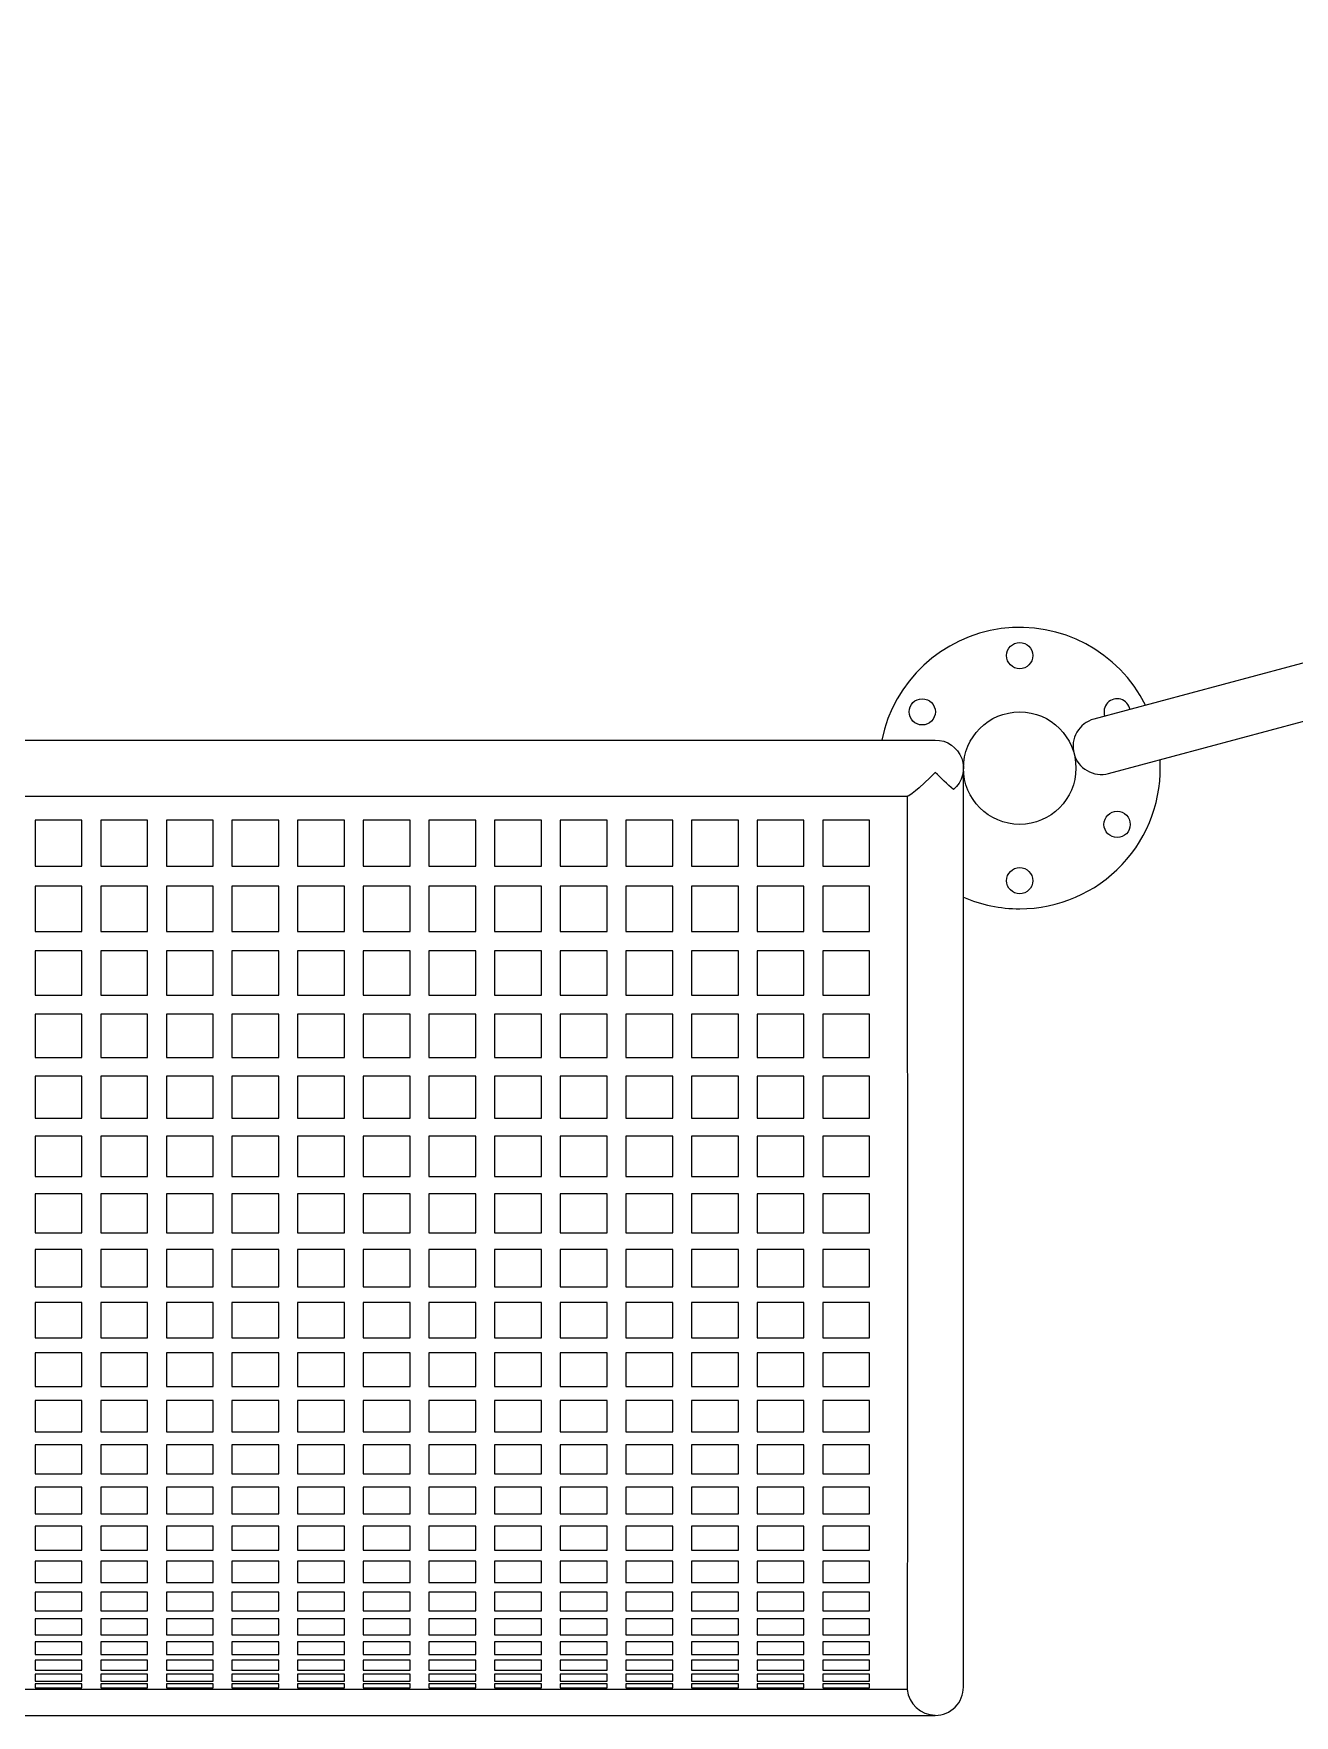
# Model space of a CAD drawing. Header units: metres. Extents: x -0.07 to 7.07, y -3.46 to 3.46.
# Drawn here: x 3.573 to 4.245, y -3.404 to -2.507 of the extents above; entities that cross this region are included whole.
import ezdxf

# ---------------------------------------------------------------- set-up
doc = ezdxf.new("R2010")
doc.units = ezdxf.units.M

msp = doc.modelspace()

# ---------------------------------------------------------------- linework, layer by layer
for p, q in [((4.06846, -3.38896), (4.06846, -2.89896)), ((2.95817, -2.91396), (4.03869, -2.91396))]:
    msp.add_line(p, q)
msp.add_lwpolyline([(4.14581, -2.9018), (5.50776, -2.53686, 1), (5.5, -2.50788), (4.13804, -2.87282, 0.414214), (4.12744, -2.89119, 0.414214)], format="xyb", close=True)
at = {"flags": 128}
msp.add_lwpolyline([(2.95817, -2.91387), (2.9577, -2.91377), (2.95623, -2.91283), (2.95472, -2.91166), (2.95304, -2.91024), (2.95044, -2.90793), (2.94775, -2.90541), (2.94348, -2.90122), (2.94346, -2.90121, -0.017892), (2.93373, -2.91038, -0.697494), (2.94346, -2.88396), (4.05346, -2.88396, -0.697494), (4.06318, -2.91038, -0.017331), (4.05346, -2.90121), (4.05344, -2.90122), (4.05055, -2.90407), (4.04765, -2.90684), (4.04481, -2.90943), (4.04293, -2.91105), (4.04121, -2.91244), (4.03944, -2.91365), (4.03886, -2.91392), (4.03869, -2.91392)], format="xyb", dxfattribs=at)
for points in [[(4.06846, -2.96769, 0.103244), (4.09846, -2.97396, 0.432029), (4.17332, -2.89443)], [(4.03851, -3.39012, 0.385268), (4.05346, -3.40382), (4.05346, -3.40396, 0.416127), (4.06846, -3.38886)], [(2.9584, -3.39012, -0.38575), (2.94346, -3.40382), (2.94346, -3.40396), (4.05346, -3.40396)]]:
    msp.add_lwpolyline(points, format="xyb")
for points in [[(4.06846, -3.38898), (4.06846, -3.3888), (4.06846, -3.3883), (4.06846, -3.38753), (4.06846, -3.38653), (4.06846, -3.38535), (4.06846, -3.38402), (4.06846, -3.38257), (4.06846, -3.38103), (4.06846, -3.37901), (4.06846, -3.37694), (4.06846, -3.37486), (4.06846, -3.37282), (4.06846, -3.37075), (4.06846, -3.36375), (4.06846, -3.35549), (4.06846, -3.34593), (4.06846, -3.3354), (4.06846, -3.32388), (4.06846, -3.31146), (4.06846, -3.29818), (4.06846, -3.28409), (4.06846, -3.26912), (4.06846, -3.25331), (4.06846, -3.23669), (4.06846, -3.21928), (4.06846, -3.20112), (4.06846, -3.18223), (4.06846, -3.16266), (4.06846, -3.14248), (4.06846, -3.12198), (4.06846, -3.10165), (4.06846, -3.08113), (4.06846, -3.07303), (4.06846, -3.06467), (4.06846, -3.05532), (4.06846, -3.04493), (4.06846, -3.03325), (4.06846, -3.02041), (4.06846, -3.00641), (4.06846, -2.9912), (4.06846, -2.97479), (4.06846, -2.95751), (4.06846, -2.93909), (4.06846, -2.91955), (4.06846, -2.89896)], [(4.03852, -2.91392), (4.0385, -2.94164), (4.0385, -2.96905), (4.03851, -2.99614), (4.03853, -3.02271), (4.03855, -3.04884), (4.03857, -3.07434), (4.03859, -3.09926), (4.03861, -3.12343), (4.03863, -3.1469), (4.03864, -3.16952), (4.03866, -3.19134), (4.03867, -3.2122), (4.03867, -3.23214), (4.03866, -3.25104), (4.03864, -3.26893), (4.03861, -3.28568), (4.03859, -3.30135), (4.03856, -3.31581), (4.03854, -3.32907), (4.03853, -3.34113), (4.03851, -3.3519), (4.03849, -3.36138), (4.03848, -3.36956), (4.03848, -3.37643), (4.0385, -3.38193), (4.0385, -3.38609), (4.03849, -3.38866), (4.03851, -3.39012), (2.9584, -3.39012)]]:
    msp.add_lwpolyline(points, dxfattribs=at)
for points in [[(3.57346, -2.95124), (3.59846, -2.95124), (3.59846, -2.92671), (3.57346, -2.92671)], [(3.60846, -2.92671), (3.60846, -2.95124), (3.63346, -2.95124), (3.63346, -2.92671)], [(3.64346, -2.92671), (3.64346, -2.95124), (3.66846, -2.95124), (3.66846, -2.92671)], [(3.67846, -2.92671), (3.67846, -2.95124), (3.70346, -2.95124), (3.70346, -2.92671)], [(3.71346, -2.92671), (3.71346, -2.95124), (3.73846, -2.95124), (3.73846, -2.92671)], [(3.77346, -2.92671), (3.74846, -2.92671), (3.74846, -2.95124), (3.77346, -2.95124)], [(3.78346, -2.95124), (3.80846, -2.95124), (3.80846, -2.92671), (3.78346, -2.92671)], [(3.81846, -2.92671), (3.81846, -2.95124), (3.84346, -2.95124), (3.84346, -2.92671)], [(3.85346, -2.95124), (3.87846, -2.95124), (3.87846, -2.92671), (3.85346, -2.92671)], [(3.88846, -2.92671), (3.88846, -2.95124), (3.91346, -2.95124), (3.91346, -2.92671)], [(3.94846, -2.92671), (3.92346, -2.92671), (3.92346, -2.95124), (3.94846, -2.95124)], [(3.95846, -2.95124), (3.98346, -2.95124), (3.98346, -2.92671), (3.95846, -2.92671)], [(4.01846, -2.92671), (3.99346, -2.92671), (3.99346, -2.95124), (4.01846, -2.95124)], [(3.59846, -2.98598), (3.59846, -2.96185), (3.57346, -2.96185), (3.57346, -2.98598)], [(3.63346, -2.98598), (3.63346, -2.96185), (3.60846, -2.96185), (3.60846, -2.98598)], [(3.64346, -2.96185), (3.64346, -2.98598), (3.66846, -2.98598), (3.66846, -2.96185)], [(3.67846, -2.96185), (3.67846, -2.98598), (3.70346, -2.98598), (3.70346, -2.96185)], [(3.71346, -2.96185), (3.71346, -2.98598), (3.73846, -2.98598), (3.73846, -2.96185)], [(3.74846, -2.96185), (3.74846, -2.98598), (3.77346, -2.98598), (3.77346, -2.96185)], [(3.80846, -2.98598), (3.80846, -2.96185), (3.78346, -2.96185), (3.78346, -2.98598)], [(3.81846, -2.96185), (3.81846, -2.98598), (3.84346, -2.98598), (3.84346, -2.96185)], [(3.87846, -2.98598), (3.87846, -2.96185), (3.85346, -2.96185), (3.85346, -2.98598)], [(3.91346, -2.98598), (3.91346, -2.96185), (3.88846, -2.96185), (3.88846, -2.98598)], [(3.92346, -2.96185), (3.92346, -2.98598), (3.94846, -2.98598), (3.94846, -2.96185)], [(3.95846, -2.96185), (3.95846, -2.98598), (3.98346, -2.98598), (3.98346, -2.96185)], [(4.01846, -2.96185), (3.99346, -2.96185), (3.99346, -2.98598), (4.01846, -2.98598)], [(3.57346, -3.02002), (3.59846, -3.02002), (3.59846, -2.99638), (3.57346, -2.99638)], [(3.60846, -2.99638), (3.60846, -3.02002), (3.63346, -3.02002), (3.63346, -2.99638)], [(3.64346, -3.02002), (3.66846, -3.02002), (3.66846, -2.99638), (3.64346, -2.99638)], [(3.67846, -2.99638), (3.67846, -3.02002), (3.70346, -3.02002), (3.70346, -2.99638)], [(3.71346, -2.99638), (3.71346, -3.02002), (3.73846, -3.02002), (3.73846, -2.99638)], [(3.77346, -2.99638), (3.74846, -2.99638), (3.74846, -3.02002), (3.77346, -3.02002)], [(3.78346, -2.99638), (3.78346, -3.02002), (3.80846, -3.02002), (3.80846, -2.99638)], [(3.84346, -2.99638), (3.81846, -2.99638), (3.81846, -3.02002), (3.84346, -3.02002)], [(3.85346, -2.99638), (3.85346, -3.02002), (3.87846, -3.02002), (3.87846, -2.99638)], [(3.88846, -2.99638), (3.88846, -3.02002), (3.91346, -3.02002), (3.91346, -2.99638)], [(3.92346, -2.99638), (3.92346, -3.02002), (3.94846, -3.02002), (3.94846, -2.99638)], [(3.95846, -3.02002), (3.98346, -3.02002), (3.98346, -2.99638), (3.95846, -2.99638)], [(3.99346, -3.02002), (4.01846, -3.02002), (4.01846, -2.99638), (3.99346, -2.99638)], [(3.57346, -3.0302), (3.57346, -3.05325), (3.59846, -3.05325), (3.59846, -3.0302)], [(3.60846, -3.0302), (3.60846, -3.05325), (3.63346, -3.05325), (3.63346, -3.0302)], [(3.64346, -3.0302), (3.64346, -3.05325), (3.66846, -3.05325), (3.66846, -3.0302)], [(3.67846, -3.0302), (3.67846, -3.05325), (3.70346, -3.05325), (3.70346, -3.0302)], [(3.71346, -3.0302), (3.71346, -3.05325), (3.73846, -3.05325), (3.73846, -3.0302)], [(3.77346, -3.0302), (3.74846, -3.0302), (3.74846, -3.05325), (3.77346, -3.05325)], [(3.80846, -3.0302), (3.78346, -3.0302), (3.78346, -3.05325), (3.80846, -3.05325)], [(3.81846, -3.0302), (3.81846, -3.05325), (3.84346, -3.05325), (3.84346, -3.0302)], [(3.85346, -3.0302), (3.85346, -3.05325), (3.87846, -3.05325), (3.87846, -3.0302)], [(3.88846, -3.0302), (3.88846, -3.05325), (3.91346, -3.05325), (3.91346, -3.0302)], [(3.92346, -3.0302), (3.92346, -3.05325), (3.94846, -3.05325), (3.94846, -3.0302)], [(3.95846, -3.05325), (3.98346, -3.05325), (3.98346, -3.0302), (3.95846, -3.0302)], [(4.01846, -3.0302), (3.99346, -3.0302), (3.99346, -3.05325), (4.01846, -3.05325)], [(3.57346, -3.08553), (3.59846, -3.08553), (3.59846, -3.06315), (3.57346, -3.06315)], [(3.60846, -3.06315), (3.60846, -3.08553), (3.63346, -3.08553), (3.63346, -3.06315)], [(3.64346, -3.06315), (3.64346, -3.08553), (3.66846, -3.08553), (3.66846, -3.06315)], [(3.67846, -3.06315), (3.67846, -3.08553), (3.70346, -3.08553), (3.70346, -3.06315)], [(3.71346, -3.06315), (3.71346, -3.08553), (3.73846, -3.08553), (3.73846, -3.06315)], [(3.74846, -3.06315), (3.74846, -3.08553), (3.77346, -3.08553), (3.77346, -3.06315)], [(3.80846, -3.06315), (3.78346, -3.06315), (3.78346, -3.08553), (3.80846, -3.08553)], [(3.81846, -3.06315), (3.81846, -3.08553), (3.84346, -3.08553), (3.84346, -3.06315)], [(3.85346, -3.06315), (3.85346, -3.08553), (3.87846, -3.08553), (3.87846, -3.06315)], [(3.88846, -3.06315), (3.88846, -3.08553), (3.91346, -3.08553), (3.91346, -3.06315)], [(3.92346, -3.06315), (3.92346, -3.08553), (3.94846, -3.08553), (3.94846, -3.06315)], [(3.98346, -3.06315), (3.95846, -3.06315), (3.95846, -3.08553), (3.98346, -3.08553)], [(4.01846, -3.06315), (3.99346, -3.06315), (3.99346, -3.08553), (4.01846, -3.08553)], [(3.57346, -3.11674), (3.59846, -3.11674), (3.59846, -3.09511), (3.57346, -3.09511)], [(3.60846, -3.09511), (3.60846, -3.11674), (3.63346, -3.11674), (3.63346, -3.09511)], [(3.66846, -3.09511), (3.64346, -3.09511), (3.64346, -3.11674), (3.66846, -3.11674)], [(3.70346, -3.09511), (3.67846, -3.09511), (3.67846, -3.11674), (3.70346, -3.11674)], [(3.71346, -3.09511), (3.71346, -3.11674), (3.73846, -3.11674), (3.73846, -3.09511)], [(3.74846, -3.09511), (3.74846, -3.11674), (3.77346, -3.11674), (3.77346, -3.09511)], [(3.80846, -3.09511), (3.78346, -3.09511), (3.78346, -3.11674), (3.80846, -3.11674)], [(3.84346, -3.11674), (3.84346, -3.09511), (3.81846, -3.09511), (3.81846, -3.11674)], [(3.85346, -3.09511), (3.85346, -3.11674), (3.87846, -3.11674), (3.87846, -3.09511)], [(3.88846, -3.09511), (3.88846, -3.11674), (3.91346, -3.11674), (3.91346, -3.09511)], [(3.92346, -3.09511), (3.92346, -3.11674), (3.94846, -3.11674), (3.94846, -3.09511)], [(3.98346, -3.09511), (3.95846, -3.09511), (3.95846, -3.11674), (3.98346, -3.11674)], [(4.01846, -3.09511), (3.99346, -3.09511), (3.99346, -3.11674), (4.01846, -3.11674)], [(3.57346, -3.14676), (3.59846, -3.14676), (3.59846, -3.12598), (3.57346, -3.12598)], [(3.60846, -3.12598), (3.60846, -3.14676), (3.63346, -3.14676), (3.63346, -3.12598)], [(3.66846, -3.12598), (3.64346, -3.12598), (3.64346, -3.14676), (3.66846, -3.14676)], [(3.70346, -3.12598), (3.67846, -3.12598), (3.67846, -3.14676), (3.70346, -3.14676)], [(3.71346, -3.12598), (3.71346, -3.14676), (3.73846, -3.14676), (3.73846, -3.12598)], [(3.74846, -3.12598), (3.74846, -3.14676), (3.77346, -3.14676), (3.77346, -3.12598)], [(3.80846, -3.12598), (3.78346, -3.12598), (3.78346, -3.14676), (3.80846, -3.14676)], [(3.84346, -3.14676), (3.84346, -3.12598), (3.81846, -3.12598), (3.81846, -3.14676)], [(3.85346, -3.12598), (3.85346, -3.14676), (3.87846, -3.14676), (3.87846, -3.12598)], [(3.88846, -3.12598), (3.88846, -3.14676), (3.91346, -3.14676), (3.91346, -3.12598)], [(3.92346, -3.12598), (3.92346, -3.14676), (3.94846, -3.14676), (3.94846, -3.12598)], [(3.95846, -3.14676), (3.98346, -3.14676), (3.98346, -3.12598), (3.95846, -3.12598)], [(4.01846, -3.12598), (3.99346, -3.12598), (3.99346, -3.14676), (4.01846, -3.14676)], [(3.59846, -3.17547), (3.59846, -3.15561), (3.57346, -3.15561), (3.57346, -3.17547)], [(3.60846, -3.17547), (3.63346, -3.17547), (3.63346, -3.15561), (3.60846, -3.15561)], [(3.64346, -3.17547), (3.66846, -3.17547), (3.66846, -3.15561), (3.64346, -3.15561)], [(3.67846, -3.15561), (3.67846, -3.17547), (3.70346, -3.17547), (3.70346, -3.15561)], [(3.71346, -3.15561), (3.71346, -3.17547), (3.73846, -3.17547), (3.73846, -3.15561)], [(3.74846, -3.15561), (3.74846, -3.17547), (3.77346, -3.17547), (3.77346, -3.15561)], [(3.80846, -3.15561), (3.78346, -3.15561), (3.78346, -3.17547), (3.80846, -3.17547)], [(3.84346, -3.15561), (3.81846, -3.15561), (3.81846, -3.17547), (3.84346, -3.17547)], [(3.87846, -3.17547), (3.87846, -3.15561), (3.85346, -3.15561), (3.85346, -3.17547)], [(3.88846, -3.15561), (3.88846, -3.17547), (3.91346, -3.17547), (3.91346, -3.15561)], [(3.92346, -3.15561), (3.92346, -3.17547), (3.94846, -3.17547), (3.94846, -3.15561)], [(3.95846, -3.17547), (3.98346, -3.17547), (3.98346, -3.15561), (3.95846, -3.15561)], [(3.99346, -3.17547), (4.01846, -3.17547), (4.01846, -3.15561), (3.99346, -3.15561)], [(3.59846, -3.20277), (3.59846, -3.18391), (3.57346, -3.18391), (3.57346, -3.20277)], [(3.60846, -3.20277), (3.63346, -3.20277), (3.63346, -3.18391), (3.60846, -3.18391)], [(3.64346, -3.18391), (3.64346, -3.20277), (3.66846, -3.20277), (3.66846, -3.18391)], [(3.67846, -3.18391), (3.67846, -3.20277), (3.70346, -3.20277), (3.70346, -3.18391)], [(3.71346, -3.18391), (3.71346, -3.20277), (3.73846, -3.20277), (3.73846, -3.18391)], [(3.74846, -3.18391), (3.74846, -3.20277), (3.77346, -3.20277), (3.77346, -3.18391)], [(3.80846, -3.18391), (3.78346, -3.18391), (3.78346, -3.20277), (3.80846, -3.20277)], [(3.84346, -3.18391), (3.81846, -3.18391), (3.81846, -3.20277), (3.84346, -3.20277)], [(3.85346, -3.18391), (3.85346, -3.20277), (3.87846, -3.20277), (3.87846, -3.18391)], [(3.88846, -3.18391), (3.88846, -3.20277), (3.91346, -3.20277), (3.91346, -3.18391)], [(3.92346, -3.18391), (3.92346, -3.20277), (3.94846, -3.20277), (3.94846, -3.18391)], [(3.95846, -3.20277), (3.98346, -3.20277), (3.98346, -3.18391), (3.95846, -3.18391)], [(3.99346, -3.20277), (4.01846, -3.20277), (4.01846, -3.18391), (3.99346, -3.18391)], [(3.59846, -3.22856), (3.59846, -3.21076), (3.57346, -3.21076), (3.57346, -3.22856)], [(3.60846, -3.21076), (3.60846, -3.22856), (3.63346, -3.22856), (3.63346, -3.21076)], [(3.66846, -3.22856), (3.66846, -3.21076), (3.64346, -3.21076), (3.64346, -3.22856)], [(3.67846, -3.22856), (3.70346, -3.22856), (3.70346, -3.21076), (3.67846, -3.21076)], [(3.73846, -3.21076), (3.71346, -3.21076), (3.71346, -3.22856), (3.73846, -3.22856)], [(3.74846, -3.22856), (3.77346, -3.22856), (3.77346, -3.21076), (3.74846, -3.21076)], [(3.80846, -3.21076), (3.78346, -3.21076), (3.78346, -3.22856), (3.80846, -3.22856)], [(3.84346, -3.21076), (3.81846, -3.21076), (3.81846, -3.22856), (3.84346, -3.22856)], [(3.87846, -3.21076), (3.85346, -3.21076), (3.85346, -3.22856), (3.87846, -3.22856)], [(3.88846, -3.21076), (3.88846, -3.22856), (3.91346, -3.22856), (3.91346, -3.21076)], [(3.94846, -3.21076), (3.92346, -3.21076), (3.92346, -3.22856), (3.94846, -3.22856)], [(3.95846, -3.21076), (3.95846, -3.22856), (3.98346, -3.22856), (3.98346, -3.21076)], [(3.99346, -3.22856), (4.01846, -3.22856), (4.01846, -3.21076), (3.99346, -3.21076)], [(3.59846, -3.25272), (3.59846, -3.23606), (3.57346, -3.23606), (3.57346, -3.25272)], [(3.60846, -3.23606), (3.60846, -3.25272), (3.63346, -3.25272), (3.63346, -3.23606)], [(3.64346, -3.25272), (3.66846, -3.25272), (3.66846, -3.23606), (3.64346, -3.23606)], [(3.67846, -3.25272), (3.70346, -3.25272), (3.70346, -3.23606), (3.67846, -3.23606)], [(3.71346, -3.23606), (3.71346, -3.25272), (3.73846, -3.25272), (3.73846, -3.23606)], [(3.74846, -3.23606), (3.74846, -3.25272), (3.77346, -3.25272), (3.77346, -3.23606)], [(3.80846, -3.23606), (3.78346, -3.23606), (3.78346, -3.25272), (3.80846, -3.25272)], [(3.84346, -3.25272), (3.84346, -3.23606), (3.81846, -3.23606), (3.81846, -3.25272)], [(3.85346, -3.23606), (3.85346, -3.25272), (3.87846, -3.25272), (3.87846, -3.23606)], [(3.91346, -3.23606), (3.88846, -3.23606), (3.88846, -3.25272), (3.91346, -3.25272)], [(3.94846, -3.23606), (3.92346, -3.23606), (3.92346, -3.25272), (3.94846, -3.25272)], [(3.95846, -3.23606), (3.95846, -3.25272), (3.98346, -3.25272), (3.98346, -3.23606)], [(3.99346, -3.25272), (4.01846, -3.25272), (4.01846, -3.23606), (3.99346, -3.23606)], [(3.59846, -3.27517), (3.59846, -3.25972), (3.57346, -3.25972), (3.57346, -3.27517)], [(3.60846, -3.25972), (3.60846, -3.27517), (3.63346, -3.27517), (3.63346, -3.25972)], [(3.64346, -3.25972), (3.64346, -3.27517), (3.66846, -3.27517), (3.66846, -3.25972)], [(3.67846, -3.25972), (3.67846, -3.27517), (3.70346, -3.27517), (3.70346, -3.25972)], [(3.71346, -3.25972), (3.71346, -3.27517), (3.73846, -3.27517), (3.73846, -3.25972)], [(3.77346, -3.25972), (3.74846, -3.25972), (3.74846, -3.27517), (3.77346, -3.27517)], [(3.78346, -3.25972), (3.78346, -3.27517), (3.80846, -3.27517), (3.80846, -3.25972)], [(3.84346, -3.27517), (3.84346, -3.25972), (3.81846, -3.25972), (3.81846, -3.27517)], [(3.85346, -3.25972), (3.85346, -3.27517), (3.87846, -3.27517), (3.87846, -3.25972)], [(3.88846, -3.25972), (3.88846, -3.27517), (3.91346, -3.27517), (3.91346, -3.25972)], [(3.92346, -3.25972), (3.92346, -3.27517), (3.94846, -3.27517), (3.94846, -3.25972)], [(3.98346, -3.25972), (3.95846, -3.25972), (3.95846, -3.27517), (3.98346, -3.27517)], [(3.99346, -3.27517), (4.01846, -3.27517), (4.01846, -3.25972), (3.99346, -3.25972)], [(3.59846, -3.29651), (3.59846, -3.28235), (3.57346, -3.28235), (3.57346, -3.29651)], [(3.60846, -3.29651), (3.63346, -3.29651), (3.63346, -3.28235), (3.60846, -3.28235)], [(3.66846, -3.29651), (3.66846, -3.28235), (3.64346, -3.28235), (3.64346, -3.29651)], [(3.70346, -3.29651), (3.70346, -3.28235), (3.67846, -3.28235), (3.67846, -3.29651)], [(3.73846, -3.29651), (3.73846, -3.28235), (3.71346, -3.28235), (3.71346, -3.29651)], [(3.77346, -3.29651), (3.77346, -3.28235), (3.74846, -3.28235), (3.74846, -3.29651)], [(3.80846, -3.29651), (3.80846, -3.28235), (3.78346, -3.28235), (3.78346, -3.29651)], [(3.81846, -3.29651), (3.84346, -3.29651), (3.84346, -3.28235), (3.81846, -3.28235)], [(3.85346, -3.28235), (3.85346, -3.29651), (3.87846, -3.29651), (3.87846, -3.28235)], [(3.88846, -3.28235), (3.88846, -3.29651), (3.91346, -3.29651), (3.91346, -3.28235)], [(3.92346, -3.28235), (3.92346, -3.29651), (3.94846, -3.29651), (3.94846, -3.28235)], [(3.98346, -3.29651), (3.98346, -3.28235), (3.95846, -3.28235), (3.95846, -3.29651)], [(4.01846, -3.28235), (3.99346, -3.28235), (3.99346, -3.29651), (4.01846, -3.29651)], [(3.57346, -3.30304), (3.57346, -3.31583), (3.59846, -3.31583), (3.59846, -3.30304)], [(3.63346, -3.30304), (3.60846, -3.30304), (3.60846, -3.31583), (3.63346, -3.31583)], [(3.66846, -3.30304), (3.64346, -3.30304), (3.64346, -3.31583), (3.66846, -3.31583)], [(3.70346, -3.31583), (3.70346, -3.30304), (3.67846, -3.30304), (3.67846, -3.31583)], [(3.71346, -3.30304), (3.71346, -3.31583), (3.73846, -3.31583), (3.73846, -3.30304)], [(3.77346, -3.30304), (3.74846, -3.30304), (3.74846, -3.31583), (3.77346, -3.31583)], [(3.78346, -3.30304), (3.78346, -3.31583), (3.80846, -3.31583), (3.80846, -3.30304)], [(3.84346, -3.30304), (3.81846, -3.30304), (3.81846, -3.31583), (3.84346, -3.31583)], [(3.85346, -3.30304), (3.85346, -3.31583), (3.87846, -3.31583), (3.87846, -3.30304)], [(3.88846, -3.30304), (3.88846, -3.31583), (3.91346, -3.31583), (3.91346, -3.30304)], [(3.92346, -3.31583), (3.94846, -3.31583), (3.94846, -3.30304), (3.92346, -3.30304)], [(3.95846, -3.30304), (3.95846, -3.31583), (3.98346, -3.31583), (3.98346, -3.30304)], [(4.01846, -3.30304), (3.99346, -3.30304), (3.99346, -3.31583), (4.01846, -3.31583)], [(3.57346, -3.32169), (3.57346, -3.33306), (3.59846, -3.33306), (3.59846, -3.32169)], [(3.60846, -3.32169), (3.60846, -3.33306), (3.63346, -3.33306), (3.63346, -3.32169)], [(3.66846, -3.32169), (3.64346, -3.32169), (3.64346, -3.33306), (3.66846, -3.33306)], [(3.70346, -3.32169), (3.67846, -3.32169), (3.67846, -3.33306), (3.70346, -3.33306)], [(3.71346, -3.32169), (3.71346, -3.33306), (3.73846, -3.33306), (3.73846, -3.32169)], [(3.74846, -3.32169), (3.74846, -3.33306), (3.77346, -3.33306), (3.77346, -3.32169)], [(3.78346, -3.32169), (3.78346, -3.33306), (3.80846, -3.33306), (3.80846, -3.32169)], [(3.84346, -3.32169), (3.81846, -3.32169), (3.81846, -3.33306), (3.84346, -3.33306)], [(3.85346, -3.32169), (3.85346, -3.33306), (3.87846, -3.33306), (3.87846, -3.32169)], [(3.88846, -3.32169), (3.88846, -3.33306), (3.91346, -3.33306), (3.91346, -3.32169)], [(3.92346, -3.32169), (3.92346, -3.33306), (3.94846, -3.33306), (3.94846, -3.32169)], [(3.95846, -3.32169), (3.95846, -3.33306), (3.98346, -3.33306), (3.98346, -3.32169)], [(4.01846, -3.32169), (3.99346, -3.32169), (3.99346, -3.33306), (4.01846, -3.33306)], [(3.57346, -3.33823), (3.57346, -3.34814), (3.59846, -3.34814), (3.59846, -3.33823)], [(3.60846, -3.33823), (3.60846, -3.34814), (3.63346, -3.34814), (3.63346, -3.33823)], [(3.66846, -3.33823), (3.64346, -3.33823), (3.64346, -3.34814), (3.66846, -3.34814)], [(3.67846, -3.33823), (3.67846, -3.34814), (3.70346, -3.34814), (3.70346, -3.33823)], [(3.71346, -3.33823), (3.71346, -3.34814), (3.73846, -3.34814), (3.73846, -3.33823)], [(3.74846, -3.33823), (3.74846, -3.34814), (3.77346, -3.34814), (3.77346, -3.33823)], [(3.78346, -3.34814), (3.80846, -3.34814), (3.80846, -3.33823), (3.78346, -3.33823)], [(3.81846, -3.34814), (3.84346, -3.34814), (3.84346, -3.33823), (3.81846, -3.33823)], [(3.85346, -3.34814), (3.87846, -3.34814), (3.87846, -3.33823), (3.85346, -3.33823)], [(3.88846, -3.33823), (3.88846, -3.34814), (3.91346, -3.34814), (3.91346, -3.33823)], [(3.92346, -3.33823), (3.92346, -3.34814), (3.94846, -3.34814), (3.94846, -3.33823)], [(3.95846, -3.33823), (3.95846, -3.34814), (3.98346, -3.34814), (3.98346, -3.33823)], [(4.01846, -3.33823), (3.99346, -3.33823), (3.99346, -3.34814), (4.01846, -3.34814)], [(3.59846, -3.35258), (3.57346, -3.35258), (3.57346, -3.361), (3.59846, -3.361)], [(3.60846, -3.361), (3.63346, -3.361), (3.63346, -3.35258), (3.60846, -3.35258)], [(3.64346, -3.35258), (3.64346, -3.361), (3.66846, -3.361), (3.66846, -3.35258)], [(3.67846, -3.361), (3.70346, -3.361), (3.70346, -3.35258), (3.67846, -3.35258)], [(3.73846, -3.35258), (3.71346, -3.35258), (3.71346, -3.361), (3.73846, -3.361)], [(3.77346, -3.35258), (3.74846, -3.35258), (3.74846, -3.361), (3.77346, -3.361)], [(3.78346, -3.361), (3.80846, -3.361), (3.80846, -3.35258), (3.78346, -3.35258)], [(3.81846, -3.35258), (3.81846, -3.361), (3.84346, -3.361), (3.84346, -3.35258)], [(3.85346, -3.361), (3.87846, -3.361), (3.87846, -3.35258), (3.85346, -3.35258)], [(3.91346, -3.35258), (3.88846, -3.35258), (3.88846, -3.361), (3.91346, -3.361)], [(3.92346, -3.35258), (3.92346, -3.361), (3.94846, -3.361), (3.94846, -3.35258)], [(3.98346, -3.35258), (3.95846, -3.35258), (3.95846, -3.361), (3.98346, -3.361)], [(3.99346, -3.361), (4.01846, -3.361), (4.01846, -3.35258), (3.99346, -3.35258)], [(3.59846, -3.36471), (3.57346, -3.36471), (3.57346, -3.37159), (3.59846, -3.37159)], [(3.63346, -3.36471), (3.60846, -3.36471), (3.60846, -3.37159), (3.63346, -3.37159)], [(3.64346, -3.36471), (3.64346, -3.37159), (3.66846, -3.37159), (3.66846, -3.36471)], [(3.67846, -3.37159), (3.70346, -3.37159), (3.70346, -3.36471), (3.67846, -3.36471)], [(3.71346, -3.37159), (3.73846, -3.37159), (3.73846, -3.36471), (3.71346, -3.36471)], [(3.74846, -3.37159), (3.77346, -3.37159), (3.77346, -3.36471), (3.74846, -3.36471)], [(3.80846, -3.36471), (3.78346, -3.36471), (3.78346, -3.37159), (3.80846, -3.37159)], [(3.81846, -3.37159), (3.84346, -3.37159), (3.84346, -3.36471), (3.81846, -3.36471)], [(3.85346, -3.36471), (3.85346, -3.37159), (3.87846, -3.37159), (3.87846, -3.36471)], [(3.88846, -3.36471), (3.88846, -3.37159), (3.91346, -3.37159), (3.91346, -3.36471)], [(3.92346, -3.36471), (3.92346, -3.37159), (3.94846, -3.37159), (3.94846, -3.36471)], [(3.98346, -3.36471), (3.95846, -3.36471), (3.95846, -3.37159), (3.98346, -3.37159)], [(4.01846, -3.36471), (3.99346, -3.36471), (3.99346, -3.37159), (4.01846, -3.37159)], [(3.59846, -3.37454), (3.57346, -3.37454), (3.57346, -3.37986), (3.59846, -3.37986)], [(3.63346, -3.37986), (3.63346, -3.37454), (3.60846, -3.37454), (3.60846, -3.37986)], [(3.66846, -3.37986), (3.66846, -3.37454), (3.64346, -3.37454), (3.64346, -3.37986)], [(3.67846, -3.37454), (3.67846, -3.37986), (3.70346, -3.37986), (3.70346, -3.37454)], [(3.71346, -3.37454), (3.71346, -3.37986), (3.73846, -3.37986), (3.73846, -3.37454)], [(3.74846, -3.37986), (3.77346, -3.37986), (3.77346, -3.37454), (3.74846, -3.37454)], [(3.78346, -3.37986), (3.80846, -3.37986), (3.80846, -3.37454), (3.78346, -3.37454)], [(3.81846, -3.37986), (3.84346, -3.37986), (3.84346, -3.37454), (3.81846, -3.37454)], [(3.85346, -3.37986), (3.87846, -3.37986), (3.87846, -3.37454), (3.85346, -3.37454)], [(3.88846, -3.37454), (3.88846, -3.37986), (3.91346, -3.37986), (3.91346, -3.37454)], [(3.92346, -3.37986), (3.94846, -3.37986), (3.94846, -3.37454), (3.92346, -3.37454)], [(3.98346, -3.37454), (3.95846, -3.37454), (3.95846, -3.37986), (3.98346, -3.37986)], [(4.01846, -3.37454), (3.99346, -3.37454), (3.99346, -3.37986), (4.01846, -3.37986)], [(3.59846, -3.38205), (3.57346, -3.38205), (3.57346, -3.38578), (3.59846, -3.38578)], [(3.59846, -3.3872), (3.57346, -3.3872), (3.57346, -3.38932), (3.59846, -3.38932)], [(3.60846, -3.38205), (3.60846, -3.38578), (3.63346, -3.38578), (3.63346, -3.38205)], [(3.60846, -3.38932), (3.63346, -3.38932), (3.63346, -3.3872), (3.60846, -3.3872)], [(3.64346, -3.38578), (3.66846, -3.38578), (3.66846, -3.38205), (3.64346, -3.38205)], [(3.64346, -3.38932), (3.66846, -3.38932), (3.66846, -3.3872), (3.64346, -3.3872)], [(3.70346, -3.38205), (3.67846, -3.38205), (3.67846, -3.38578), (3.70346, -3.38578)], [(3.67846, -3.3872), (3.67846, -3.38932), (3.70346, -3.38932), (3.70346, -3.3872)], [(3.73846, -3.38205), (3.71346, -3.38205), (3.71346, -3.38578), (3.73846, -3.38578)], [(3.73846, -3.3872), (3.71346, -3.3872), (3.71346, -3.38932), (3.73846, -3.38932)], [(3.74846, -3.38578), (3.77346, -3.38578), (3.77346, -3.38205), (3.74846, -3.38205)], [(3.74846, -3.38932), (3.77346, -3.38932), (3.77346, -3.3872), (3.74846, -3.3872)], [(3.80846, -3.38205), (3.78346, -3.38205), (3.78346, -3.38578), (3.80846, -3.38578)], [(3.78346, -3.38932), (3.80846, -3.38932), (3.80846, -3.3872), (3.78346, -3.3872)], [(3.84346, -3.38205), (3.81846, -3.38205), (3.81846, -3.38578), (3.84346, -3.38578)], [(3.81846, -3.38932), (3.84346, -3.38932), (3.84346, -3.3872), (3.81846, -3.3872)], [(3.87846, -3.38205), (3.85346, -3.38205), (3.85346, -3.38578), (3.87846, -3.38578)], [(3.85346, -3.3872), (3.85346, -3.38932), (3.87846, -3.38932), (3.87846, -3.3872)], [(3.88846, -3.38205), (3.88846, -3.38578), (3.91346, -3.38578), (3.91346, -3.38205)], [(3.91346, -3.3872), (3.88846, -3.3872), (3.88846, -3.38932), (3.91346, -3.38932)], [(3.92346, -3.38205), (3.92346, -3.38578), (3.94846, -3.38578), (3.94846, -3.38205)], [(3.92346, -3.3872), (3.92346, -3.38932), (3.94846, -3.38932), (3.94846, -3.3872)], [(3.98346, -3.38205), (3.95846, -3.38205), (3.95846, -3.38578), (3.98346, -3.38578)], [(3.95846, -3.3872), (3.95846, -3.38932), (3.98346, -3.38932), (3.98346, -3.3872)], [(4.01846, -3.38205), (3.99346, -3.38205), (3.99346, -3.38578), (4.01846, -3.38578)], [(3.99346, -3.3872), (3.99346, -3.38932), (4.01846, -3.38932), (4.01846, -3.3872)]]:
    msp.add_lwpolyline(points, close=True)
for centre, radius in [((4.09846, -2.83896), 0.007), ((4.0465, -2.86896), 0.007), ((4.09846, -2.89896), 0.03), ((4.15042, -2.92896), 0.007), ((4.09846, -2.95896), 0.007)]:
    msp.add_circle(centre, radius)
for centre, radius, start, end in [((4.09846, -2.89896), 0.075, 26.53696, 168.46304), ((4.15042, -2.86896), 0.007, 10.66477, 199.33523)]:
    msp.add_arc(centre, radius, start, end)

doc.saveas('drawing.dxf')
